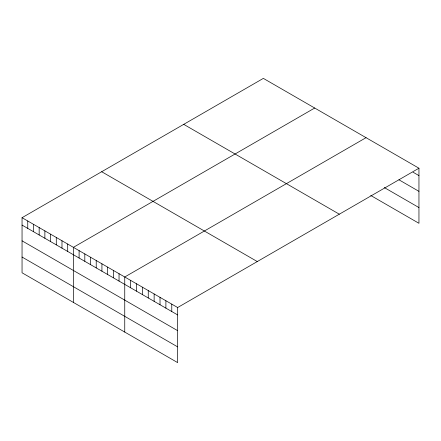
<?xml version="1.0" encoding="UTF-8"?>
<svg xmlns="http://www.w3.org/2000/svg" width="441" height="441" viewBox="0 0 441 441"><rect width="100%" height="100%" fill="white"/><g stroke="black" fill="none" stroke-linecap="round" stroke-linejoin="round"><path stroke-width="0.66" d="M418.95 168.219L177.651 307.531L177.651 362.618L22.05 272.781L22.05 217.7L263.349 78.382L418.95 168.219L418.95 223.3L370.749 195.473M314.698 108.028L73.399 247.34L73.399 302.427M366.047 137.675L124.748 276.987L124.748 332.073M413.074 172.216L418.95 175.612M398.962 179.812L418.95 191.35M384.271 187.541L418.95 207.562M183.721 124.356L339.322 214.194M101.678 171.725L257.279 261.557M22.05 217.7L177.651 307.531M22.05 225.092L177.651 314.924M22.05 240.83L177.651 330.662M22.05 257.042L177.651 346.88M171.77 304.136L171.77 311.533M165.893 300.745L165.893 308.138M160.017 297.35L160.017 304.742M154.135 293.96L154.135 301.352M148.259 290.564L148.259 297.956M142.382 287.168L142.382 294.566M136.501 283.778L136.501 291.17M130.624 280.382L130.624 287.775M119.042 273.696L119.042 281.088M113.337 270.399L113.337 277.797M107.632 267.108L107.632 274.5M101.926 263.812L101.926 271.204M96.221 260.521L96.221 267.913M90.515 257.224L90.515 264.617M84.81 253.933L84.81 261.326M79.104 250.637L79.104 258.029M67.694 244.049L67.694 251.442M61.988 240.753L61.988 248.151M56.283 237.462L56.283 244.854M50.577 234.165L50.577 241.563M44.872 230.875L44.872 238.267M39.166 227.578L39.166 234.976M33.461 224.287L33.461 231.679M27.755 220.991L27.755 228.383"/></g></svg>
